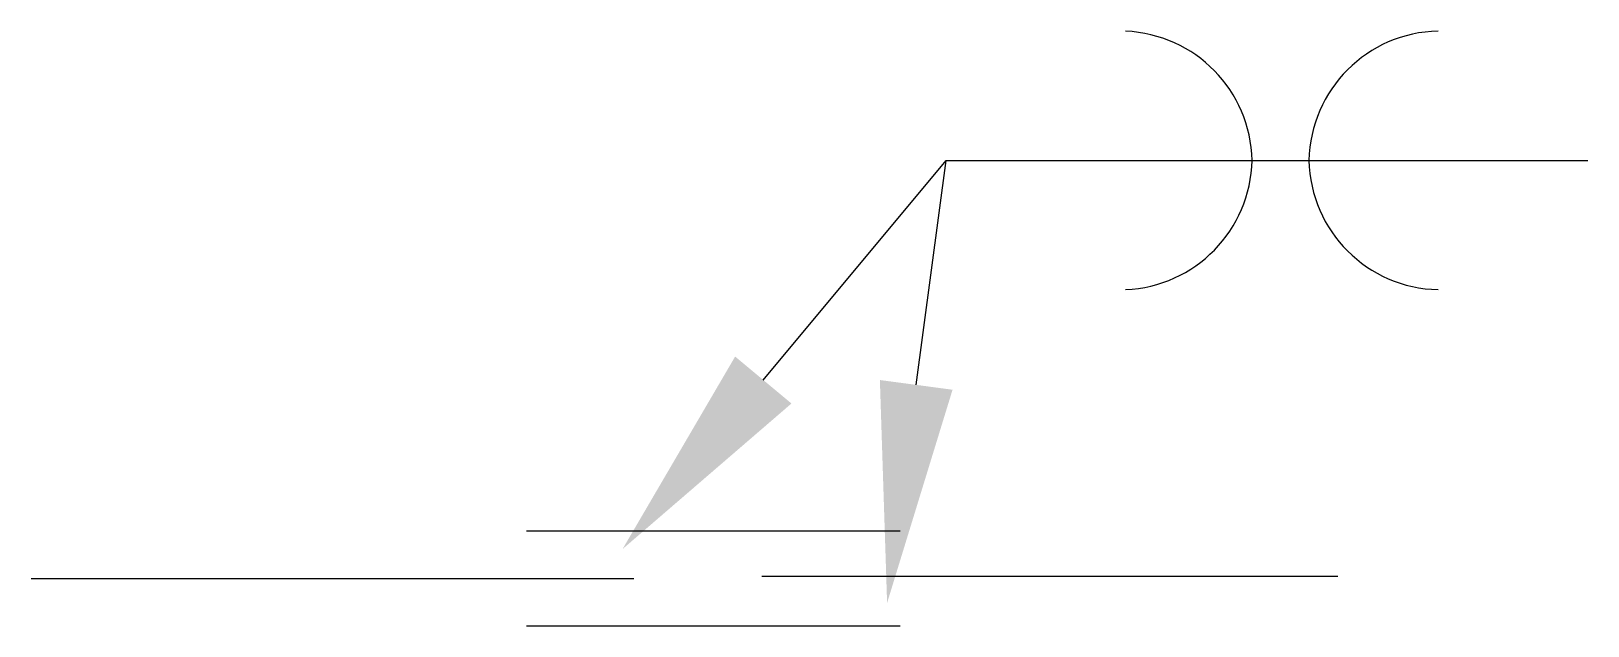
# Model space of a CAD drawing. Header units: metres. Extents: x -94177 to -92407, y -330188 to -329512.
import ezdxf

# ---------------------------------------------------------------- set-up
doc = ezdxf.new("R2010")
doc.units = ezdxf.units.M
doc.layers.add('STEEL', color=1, linetype='Continuous')
doc.layers.add('TEXT', color=3, linetype='Continuous')

msp = doc.modelspace()

# ---------------------------------------------------------------- linework, layer by layer
at = {"layer": 'STEEL'}
for points in [[(-93613.71, -330080.06), (-93188.87, -330080.06)], [(-94176.64, -330134.18), (-93491.37, -330134.18)], [(-93346.12, -330131.66), (-92691.25, -330131.66)], [(-93613.71, -330188.05), (-93188.87, -330188.05)]]:
    msp.add_lwpolyline(points, dxfattribs=at)
at = {"layer": 'TEXT'}
for p, q in [((-93344.37, -329908.7), (-93136.47, -329659.07)), ((-93170.55, -329914.2), (-93136.47, -329659.07)), ((-93136.47, -329659.07), (-92407.08, -329659.07)), ((-93136.47, -329659.07), (-92886.47, -329659.07)), ((-93136.47, -329659.07), (-92886.47, -329659.07)), ((-92886.47, -329659.07), (-92836.47, -329659.07))]:
    msp.add_line(p, q, dxfattribs=at)
for centre, start, end in [((-92938.8, -329662.16), 1.18, 87.64), ((-92574.17, -329662.16), 91.18, 178.82), ((-92938.8, -329655.98), 272.36, 358.82), ((-92574.17, -329655.98), 181.18, 268.82)]:
    msp.add_arc(centre, 150, start, end, dxfattribs=at)
for points in [[(-93312.36, -329935.36), (-93376.39, -329882.03), (-93504.37, -330100.79)], [(-93129.25, -329919.71), (-93211.85, -329908.68), (-93203.65, -330162)]]:
    msp.add_solid(points, dxfattribs=at)

doc.saveas('drawing.dxf')
